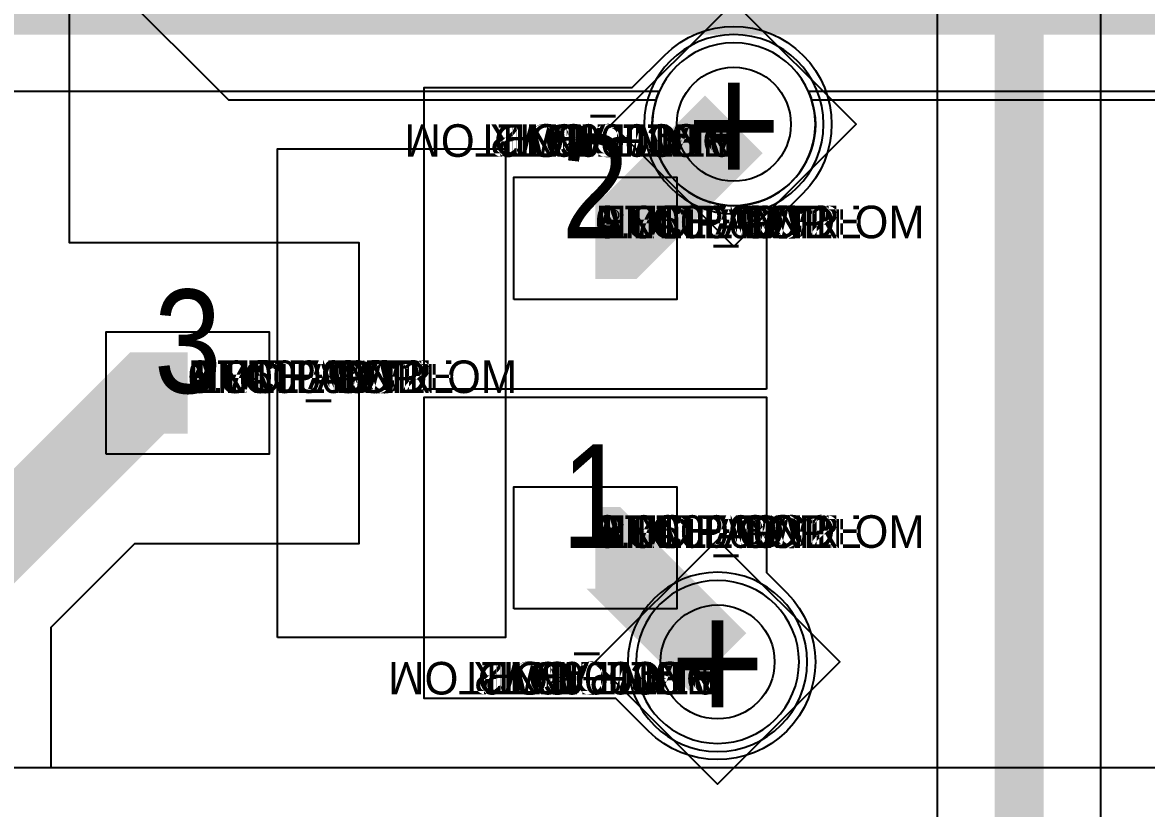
# Model space of a CAD drawing. Extents: x 0 to 323, y 0 to 320.
# Drawn here: x 106.8 to 113.69, y 200.51 to 205.33 of the extents above; entities that cross this region are included whole.
import ezdxf
from ezdxf.enums import TextEntityAlignment as Align

# ---------------------------------------------------------------- set-up
doc = ezdxf.new("R2010")
doc.units = 0
doc.header["$MEASUREMENT"] = 0
doc.layers.get('0').update_dxf_attribs({"linetype": 'CONTINUOUS'})
for name, color, linetype in [('CDN_FIGURES', 7, 'CONTINUOUS'), ('ETCH_BOTTOM', 7, 'CONTINUOUS'), ('ETCH_GND', 3, 'CONTINUOUS'), ('ETCH_INT1', 4, 'CONTINUOUS'), ('ETCH_INT2', 5, 'CONTINUOUS'), ('ETCH_PWR', 6, 'CONTINUOUS'), ('ETCH_TOP', 2, 'CONTINUOUS'), ('MANUFACTURING_NCLEGEND-1-6', 8, 'CONTINUOUS'), ('PACKAGE_GEOMETRY_ASSEMBLY_TOP', 11, 'CONTINUOUS'), ('PACKAGE_GEOMETRY_PIN_NUMBER', 9, 'CONTINUOUS')]:
    doc.layers.add(name, color=color, linetype=linetype)

# ---------------------------------------------------------------- blocks, each defined once
blk = doc.blocks.new('PAD_INFO')
for tag in ['SHAPE_TYPE', 'PAD_HEIGHT', 'PAD_LAYER', 'PAD_TYPE', 'PAD_WIDTH']:
    blk.add_attdef(tag, (0, 0), '', height=0.2)
at = {"flags": 2}
blk.add_attdef('CDN_TYPE', (0, 0), '', height=0.2, dxfattribs=at)
blk = doc.blocks.new('DRILL_INFO')
at = {"flags": 2}
blk.add_attdef('CDN_TYPE', (0, 0), '', height=0.2, dxfattribs=at)
for tag in ['FSHAPE', 'FCHAR', 'DRILL_HEIGHT', 'DIAMETER', 'PLATED', 'DRILL_WIDTH']:
    blk.add_attdef(tag, (0, 0), '', height=0.2)
blk = doc.blocks.new('VIA0700X0300')
at = {"layer": 'ETCH_BOTTOM'}
blk.add_circle((0, 0), 0.35, dxfattribs=at)
at = {"layer": 'ETCH_GND'}
blk.add_circle((0, 0), 0.35, dxfattribs=at)
at = {"layer": 'ETCH_INT1'}
blk.add_circle((0, 0), 0.35, dxfattribs=at)
at = {"layer": 'ETCH_INT2'}
blk.add_circle((0, 0), 0.35, dxfattribs=at)
at = {"layer": 'ETCH_PWR'}
blk.add_circle((0, 0), 0.35, dxfattribs=at)
at = {"layer": 'ETCH_TOP'}
blk.add_circle((0, 0), 0.35, dxfattribs=at)
ref = blk.add_blockref('PAD_INFO', (0, 0))
ref.add_attrib('PAD_LAYER', 'ETCH_TOP', (0, 0), dxfattribs={"height": 0.2})
ref.add_attrib('SHAPE_TYPE', 'NULL', (0, 0), dxfattribs={"height": 0.2})
ref.add_attrib('PAD_TYPE', 'ANTIPAD', (0, 0), dxfattribs={"height": 0.2})
ref.add_attrib('PAD_WIDTH', '0.000000', (0, 0), dxfattribs={"height": 0.2})
ref.add_attrib('PAD_HEIGHT', '0.000000', (0, 0), dxfattribs={"height": 0.2})
ref = blk.add_blockref('PAD_INFO', (0, 0))
ref.add_attrib('PAD_LAYER', 'ETCH_GND', (0, 0), dxfattribs={"height": 0.2})
ref.add_attrib('SHAPE_TYPE', 'NULL', (0, 0), dxfattribs={"height": 0.2})
ref.add_attrib('PAD_TYPE', 'ANTIPAD', (0, 0), dxfattribs={"height": 0.2})
ref.add_attrib('PAD_WIDTH', '0.000000', (0, 0), dxfattribs={"height": 0.2})
ref.add_attrib('PAD_HEIGHT', '0.000000', (0, 0), dxfattribs={"height": 0.2})
ref = blk.add_blockref('PAD_INFO', (0, 0))
ref.add_attrib('PAD_LAYER', 'ETCH_INT1', (0, 0), dxfattribs={"height": 0.2})
ref.add_attrib('SHAPE_TYPE', 'NULL', (0, 0), dxfattribs={"height": 0.2})
ref.add_attrib('PAD_TYPE', 'ANTIPAD', (0, 0), dxfattribs={"height": 0.2})
ref.add_attrib('PAD_WIDTH', '0.000000', (0, 0), dxfattribs={"height": 0.2})
ref.add_attrib('PAD_HEIGHT', '0.000000', (0, 0), dxfattribs={"height": 0.2})
ref = blk.add_blockref('PAD_INFO', (0, 0))
ref.add_attrib('PAD_LAYER', 'ETCH_INT2', (0, 0), dxfattribs={"height": 0.2})
ref.add_attrib('SHAPE_TYPE', 'NULL', (0, 0), dxfattribs={"height": 0.2})
ref.add_attrib('PAD_TYPE', 'ANTIPAD', (0, 0), dxfattribs={"height": 0.2})
ref.add_attrib('PAD_WIDTH', '0.000000', (0, 0), dxfattribs={"height": 0.2})
ref.add_attrib('PAD_HEIGHT', '0.000000', (0, 0), dxfattribs={"height": 0.2})
ref = blk.add_blockref('PAD_INFO', (0, 0))
ref.add_attrib('PAD_LAYER', 'ETCH_PWR', (0, 0), dxfattribs={"height": 0.2})
ref.add_attrib('SHAPE_TYPE', 'NULL', (0, 0), dxfattribs={"height": 0.2})
ref.add_attrib('PAD_TYPE', 'ANTIPAD', (0, 0), dxfattribs={"height": 0.2})
ref.add_attrib('PAD_WIDTH', '0.000000', (0, 0), dxfattribs={"height": 0.2})
ref.add_attrib('PAD_HEIGHT', '0.000000', (0, 0), dxfattribs={"height": 0.2})
ref = blk.add_blockref('PAD_INFO', (0, 0))
ref.add_attrib('PAD_LAYER', 'ETCH_BOTTOM', (0, 0), dxfattribs={"height": 0.2})
ref.add_attrib('SHAPE_TYPE', 'NULL', (0, 0), dxfattribs={"height": 0.2})
ref.add_attrib('PAD_TYPE', 'ANTIPAD', (0, 0), dxfattribs={"height": 0.2})
ref.add_attrib('PAD_WIDTH', '0.000000', (0, 0), dxfattribs={"height": 0.2})
ref.add_attrib('PAD_HEIGHT', '0.000000', (0, 0), dxfattribs={"height": 0.2})
ref = blk.add_blockref('PAD_INFO', (0, 0))
ref.add_attrib('PAD_LAYER', 'ETCH_TOP', (0, 0), dxfattribs={"height": 0.2})
ref.add_attrib('SHAPE_TYPE', 'NULL', (0, 0), dxfattribs={"height": 0.2})
ref.add_attrib('PAD_TYPE', 'THERMAL', (0, 0), dxfattribs={"height": 0.2})
ref.add_attrib('PAD_WIDTH', '0.000000', (0, 0), dxfattribs={"height": 0.2})
ref.add_attrib('PAD_HEIGHT', '0.000000', (0, 0), dxfattribs={"height": 0.2})
ref = blk.add_blockref('PAD_INFO', (0, 0))
ref.add_attrib('PAD_LAYER', 'ETCH_GND', (0, 0), dxfattribs={"height": 0.2})
ref.add_attrib('SHAPE_TYPE', 'NULL', (0, 0), dxfattribs={"height": 0.2})
ref.add_attrib('PAD_TYPE', 'THERMAL', (0, 0), dxfattribs={"height": 0.2})
ref.add_attrib('PAD_WIDTH', '0.000000', (0, 0), dxfattribs={"height": 0.2})
ref.add_attrib('PAD_HEIGHT', '0.000000', (0, 0), dxfattribs={"height": 0.2})
ref = blk.add_blockref('PAD_INFO', (0, 0))
ref.add_attrib('PAD_LAYER', 'ETCH_INT1', (0, 0), dxfattribs={"height": 0.2})
ref.add_attrib('SHAPE_TYPE', 'NULL', (0, 0), dxfattribs={"height": 0.2})
ref.add_attrib('PAD_TYPE', 'THERMAL', (0, 0), dxfattribs={"height": 0.2})
ref.add_attrib('PAD_WIDTH', '0.000000', (0, 0), dxfattribs={"height": 0.2})
ref.add_attrib('PAD_HEIGHT', '0.000000', (0, 0), dxfattribs={"height": 0.2})
ref = blk.add_blockref('PAD_INFO', (0, 0))
ref.add_attrib('PAD_LAYER', 'ETCH_INT2', (0, 0), dxfattribs={"height": 0.2})
ref.add_attrib('SHAPE_TYPE', 'NULL', (0, 0), dxfattribs={"height": 0.2})
ref.add_attrib('PAD_TYPE', 'THERMAL', (0, 0), dxfattribs={"height": 0.2})
ref.add_attrib('PAD_WIDTH', '0.000000', (0, 0), dxfattribs={"height": 0.2})
ref.add_attrib('PAD_HEIGHT', '0.000000', (0, 0), dxfattribs={"height": 0.2})
ref = blk.add_blockref('PAD_INFO', (0, 0))
ref.add_attrib('PAD_LAYER', 'ETCH_PWR', (0, 0), dxfattribs={"height": 0.2})
ref.add_attrib('SHAPE_TYPE', 'NULL', (0, 0), dxfattribs={"height": 0.2})
ref.add_attrib('PAD_TYPE', 'THERMAL', (0, 0), dxfattribs={"height": 0.2})
ref.add_attrib('PAD_WIDTH', '0.000000', (0, 0), dxfattribs={"height": 0.2})
ref.add_attrib('PAD_HEIGHT', '0.000000', (0, 0), dxfattribs={"height": 0.2})
ref = blk.add_blockref('PAD_INFO', (0, 0))
ref.add_attrib('PAD_LAYER', 'ETCH_BOTTOM', (0, 0), dxfattribs={"height": 0.2})
ref.add_attrib('SHAPE_TYPE', 'NULL', (0, 0), dxfattribs={"height": 0.2})
ref.add_attrib('PAD_TYPE', 'THERMAL', (0, 0), dxfattribs={"height": 0.2})
ref.add_attrib('PAD_WIDTH', '0.000000', (0, 0), dxfattribs={"height": 0.2})
ref.add_attrib('PAD_HEIGHT', '0.000000', (0, 0), dxfattribs={"height": 0.2})
ref = blk.add_blockref('PAD_INFO', (0, 0))
ref.add_attrib('PAD_LAYER', 'ETCH_TOP', (0, 0), dxfattribs={"height": 0.2})
ref.add_attrib('SHAPE_TYPE', 'CIRCLE', (0, 0), dxfattribs={"height": 0.2})
ref.add_attrib('PAD_TYPE', 'REGULAR', (0, 0), dxfattribs={"height": 0.2})
ref.add_attrib('PAD_WIDTH', '0.700000', (0, 0), dxfattribs={"height": 0.2})
ref.add_attrib('PAD_HEIGHT', '0.700000', (0, 0), dxfattribs={"height": 0.2})
ref = blk.add_blockref('PAD_INFO', (0, 0))
ref.add_attrib('PAD_LAYER', 'ETCH_GND', (0, 0), dxfattribs={"height": 0.2})
ref.add_attrib('SHAPE_TYPE', 'CIRCLE', (0, 0), dxfattribs={"height": 0.2})
ref.add_attrib('PAD_TYPE', 'REGULAR', (0, 0), dxfattribs={"height": 0.2})
ref.add_attrib('PAD_WIDTH', '0.700000', (0, 0), dxfattribs={"height": 0.2})
ref.add_attrib('PAD_HEIGHT', '0.700000', (0, 0), dxfattribs={"height": 0.2})
ref = blk.add_blockref('PAD_INFO', (0, 0))
ref.add_attrib('PAD_LAYER', 'ETCH_INT1', (0, 0), dxfattribs={"height": 0.2})
ref.add_attrib('SHAPE_TYPE', 'CIRCLE', (0, 0), dxfattribs={"height": 0.2})
ref.add_attrib('PAD_TYPE', 'REGULAR', (0, 0), dxfattribs={"height": 0.2})
ref.add_attrib('PAD_WIDTH', '0.700000', (0, 0), dxfattribs={"height": 0.2})
ref.add_attrib('PAD_HEIGHT', '0.700000', (0, 0), dxfattribs={"height": 0.2})
ref = blk.add_blockref('PAD_INFO', (0, 0))
ref.add_attrib('PAD_LAYER', 'ETCH_INT2', (0, 0), dxfattribs={"height": 0.2})
ref.add_attrib('SHAPE_TYPE', 'CIRCLE', (0, 0), dxfattribs={"height": 0.2})
ref.add_attrib('PAD_TYPE', 'REGULAR', (0, 0), dxfattribs={"height": 0.2})
ref.add_attrib('PAD_WIDTH', '0.700000', (0, 0), dxfattribs={"height": 0.2})
ref.add_attrib('PAD_HEIGHT', '0.700000', (0, 0), dxfattribs={"height": 0.2})
ref = blk.add_blockref('PAD_INFO', (0, 0))
ref.add_attrib('PAD_LAYER', 'ETCH_PWR', (0, 0), dxfattribs={"height": 0.2})
ref.add_attrib('SHAPE_TYPE', 'CIRCLE', (0, 0), dxfattribs={"height": 0.2})
ref.add_attrib('PAD_TYPE', 'REGULAR', (0, 0), dxfattribs={"height": 0.2})
ref.add_attrib('PAD_WIDTH', '0.700000', (0, 0), dxfattribs={"height": 0.2})
ref.add_attrib('PAD_HEIGHT', '0.700000', (0, 0), dxfattribs={"height": 0.2})
ref = blk.add_blockref('PAD_INFO', (0, 0))
ref.add_attrib('PAD_LAYER', 'ETCH_BOTTOM', (0, 0), dxfattribs={"height": 0.2})
ref.add_attrib('SHAPE_TYPE', 'CIRCLE', (0, 0), dxfattribs={"height": 0.2})
ref.add_attrib('PAD_TYPE', 'REGULAR', (0, 0), dxfattribs={"height": 0.2})
ref.add_attrib('PAD_WIDTH', '0.700000', (0, 0), dxfattribs={"height": 0.2})
ref.add_attrib('PAD_HEIGHT', '0.700000', (0, 0), dxfattribs={"height": 0.2})
ref = blk.add_blockref('DRILL_INFO', (0, 0))
ref.add_attrib('DIAMETER', '0.300000', (0, 0), dxfattribs={"height": 0.2})
ref.add_attrib('PLATED', 'PLATED', (0, 0), dxfattribs={"height": 0.2})
ref.add_attrib('FSHAPE', 'DIAMOND', (0, 0), dxfattribs={"height": 0.2})
ref.add_attrib('FCHAR', '+', (0, 0), dxfattribs={"height": 0.2})
ref.add_attrib('DRILL_WIDTH', '1.500000', (0, 0), dxfattribs={"height": 0.2})
ref.add_attrib('DRILL_HEIGHT', '1.500000', (0, 0), dxfattribs={"height": 0.2})
for tag in ['CDN_TYPE', 'PIN']:
    blk.add_attdef(tag, (0, 0), '', height=0.2)
at = {"flags": 2}
for tag in ['PSTKNAME', 'BBV']:
    blk.add_attdef(tag, (0, 0), '', height=0.2, dxfattribs=at)
blk = doc.blocks.new('FIGURE_DIAMOND')
at = {"layer": 'CDN_FIGURES'}
blk.add_lwpolyline([(-0.5, 0), (0, 0.5), (0.5, 0), (0, -0.5)], close=True, dxfattribs=at)
blk = doc.blocks.new('RC1000X0750TS')
at = {"layer": 'ETCH_TOP'}
blk.add_lwpolyline([(-0.5, -0.375), (-0.5, 0.375), (0.5, 0.375), (0.5, -0.375)], close=True, dxfattribs=at)
ref = blk.add_blockref('PAD_INFO', (0, 0))
ref.add_attrib('PAD_LAYER', 'ETCH_TOP', (0, 0), dxfattribs={"height": 0.2})
ref.add_attrib('SHAPE_TYPE', 'NULL', (0, 0), dxfattribs={"height": 0.2})
ref.add_attrib('PAD_TYPE', 'ANTIPAD', (0, 0), dxfattribs={"height": 0.2})
ref.add_attrib('PAD_WIDTH', '0.000000', (0, 0), dxfattribs={"height": 0.2})
ref.add_attrib('PAD_HEIGHT', '0.000000', (0, 0), dxfattribs={"height": 0.2})
ref = blk.add_blockref('PAD_INFO', (0, 0))
ref.add_attrib('PAD_LAYER', 'ETCH_GND', (0, 0), dxfattribs={"height": 0.2})
ref.add_attrib('SHAPE_TYPE', 'NULL', (0, 0), dxfattribs={"height": 0.2})
ref.add_attrib('PAD_TYPE', 'ANTIPAD', (0, 0), dxfattribs={"height": 0.2})
ref.add_attrib('PAD_WIDTH', '0.000000', (0, 0), dxfattribs={"height": 0.2})
ref.add_attrib('PAD_HEIGHT', '0.000000', (0, 0), dxfattribs={"height": 0.2})
ref = blk.add_blockref('PAD_INFO', (0, 0))
ref.add_attrib('PAD_LAYER', 'ETCH_INT1', (0, 0), dxfattribs={"height": 0.2})
ref.add_attrib('SHAPE_TYPE', 'NULL', (0, 0), dxfattribs={"height": 0.2})
ref.add_attrib('PAD_TYPE', 'ANTIPAD', (0, 0), dxfattribs={"height": 0.2})
ref.add_attrib('PAD_WIDTH', '0.000000', (0, 0), dxfattribs={"height": 0.2})
ref.add_attrib('PAD_HEIGHT', '0.000000', (0, 0), dxfattribs={"height": 0.2})
ref = blk.add_blockref('PAD_INFO', (0, 0))
ref.add_attrib('PAD_LAYER', 'ETCH_INT2', (0, 0), dxfattribs={"height": 0.2})
ref.add_attrib('SHAPE_TYPE', 'NULL', (0, 0), dxfattribs={"height": 0.2})
ref.add_attrib('PAD_TYPE', 'ANTIPAD', (0, 0), dxfattribs={"height": 0.2})
ref.add_attrib('PAD_WIDTH', '0.000000', (0, 0), dxfattribs={"height": 0.2})
ref.add_attrib('PAD_HEIGHT', '0.000000', (0, 0), dxfattribs={"height": 0.2})
ref = blk.add_blockref('PAD_INFO', (0, 0))
ref.add_attrib('PAD_LAYER', 'ETCH_PWR', (0, 0), dxfattribs={"height": 0.2})
ref.add_attrib('SHAPE_TYPE', 'NULL', (0, 0), dxfattribs={"height": 0.2})
ref.add_attrib('PAD_TYPE', 'ANTIPAD', (0, 0), dxfattribs={"height": 0.2})
ref.add_attrib('PAD_WIDTH', '0.000000', (0, 0), dxfattribs={"height": 0.2})
ref.add_attrib('PAD_HEIGHT', '0.000000', (0, 0), dxfattribs={"height": 0.2})
ref = blk.add_blockref('PAD_INFO', (0, 0))
ref.add_attrib('PAD_LAYER', 'ETCH_BOTTOM', (0, 0), dxfattribs={"height": 0.2})
ref.add_attrib('SHAPE_TYPE', 'NULL', (0, 0), dxfattribs={"height": 0.2})
ref.add_attrib('PAD_TYPE', 'ANTIPAD', (0, 0), dxfattribs={"height": 0.2})
ref.add_attrib('PAD_WIDTH', '0.000000', (0, 0), dxfattribs={"height": 0.2})
ref.add_attrib('PAD_HEIGHT', '0.000000', (0, 0), dxfattribs={"height": 0.2})
ref = blk.add_blockref('PAD_INFO', (0, 0))
ref.add_attrib('PAD_LAYER', 'ETCH_TOP', (0, 0), dxfattribs={"height": 0.2})
ref.add_attrib('SHAPE_TYPE', 'NULL', (0, 0), dxfattribs={"height": 0.2})
ref.add_attrib('PAD_TYPE', 'THERMAL', (0, 0), dxfattribs={"height": 0.2})
ref.add_attrib('PAD_WIDTH', '0.000000', (0, 0), dxfattribs={"height": 0.2})
ref.add_attrib('PAD_HEIGHT', '0.000000', (0, 0), dxfattribs={"height": 0.2})
ref = blk.add_blockref('PAD_INFO', (0, 0))
ref.add_attrib('PAD_LAYER', 'ETCH_GND', (0, 0), dxfattribs={"height": 0.2})
ref.add_attrib('SHAPE_TYPE', 'NULL', (0, 0), dxfattribs={"height": 0.2})
ref.add_attrib('PAD_TYPE', 'THERMAL', (0, 0), dxfattribs={"height": 0.2})
ref.add_attrib('PAD_WIDTH', '0.000000', (0, 0), dxfattribs={"height": 0.2})
ref.add_attrib('PAD_HEIGHT', '0.000000', (0, 0), dxfattribs={"height": 0.2})
ref = blk.add_blockref('PAD_INFO', (0, 0))
ref.add_attrib('PAD_LAYER', 'ETCH_INT1', (0, 0), dxfattribs={"height": 0.2})
ref.add_attrib('SHAPE_TYPE', 'NULL', (0, 0), dxfattribs={"height": 0.2})
ref.add_attrib('PAD_TYPE', 'THERMAL', (0, 0), dxfattribs={"height": 0.2})
ref.add_attrib('PAD_WIDTH', '0.000000', (0, 0), dxfattribs={"height": 0.2})
ref.add_attrib('PAD_HEIGHT', '0.000000', (0, 0), dxfattribs={"height": 0.2})
ref = blk.add_blockref('PAD_INFO', (0, 0))
ref.add_attrib('PAD_LAYER', 'ETCH_INT2', (0, 0), dxfattribs={"height": 0.2})
ref.add_attrib('SHAPE_TYPE', 'NULL', (0, 0), dxfattribs={"height": 0.2})
ref.add_attrib('PAD_TYPE', 'THERMAL', (0, 0), dxfattribs={"height": 0.2})
ref.add_attrib('PAD_WIDTH', '0.000000', (0, 0), dxfattribs={"height": 0.2})
ref.add_attrib('PAD_HEIGHT', '0.000000', (0, 0), dxfattribs={"height": 0.2})
ref = blk.add_blockref('PAD_INFO', (0, 0))
ref.add_attrib('PAD_LAYER', 'ETCH_PWR', (0, 0), dxfattribs={"height": 0.2})
ref.add_attrib('SHAPE_TYPE', 'NULL', (0, 0), dxfattribs={"height": 0.2})
ref.add_attrib('PAD_TYPE', 'THERMAL', (0, 0), dxfattribs={"height": 0.2})
ref.add_attrib('PAD_WIDTH', '0.000000', (0, 0), dxfattribs={"height": 0.2})
ref.add_attrib('PAD_HEIGHT', '0.000000', (0, 0), dxfattribs={"height": 0.2})
ref = blk.add_blockref('PAD_INFO', (0, 0))
ref.add_attrib('PAD_LAYER', 'ETCH_BOTTOM', (0, 0), dxfattribs={"height": 0.2})
ref.add_attrib('SHAPE_TYPE', 'NULL', (0, 0), dxfattribs={"height": 0.2})
ref.add_attrib('PAD_TYPE', 'THERMAL', (0, 0), dxfattribs={"height": 0.2})
ref.add_attrib('PAD_WIDTH', '0.000000', (0, 0), dxfattribs={"height": 0.2})
ref.add_attrib('PAD_HEIGHT', '0.000000', (0, 0), dxfattribs={"height": 0.2})
ref = blk.add_blockref('PAD_INFO', (0, 0))
ref.add_attrib('PAD_LAYER', 'ETCH_TOP', (0, 0), dxfattribs={"height": 0.2})
ref.add_attrib('SHAPE_TYPE', 'RECTANGLE', (0, 0), dxfattribs={"height": 0.2})
ref.add_attrib('PAD_TYPE', 'REGULAR', (0, 0), dxfattribs={"height": 0.2})
ref.add_attrib('PAD_WIDTH', '1.000000', (0, 0), dxfattribs={"height": 0.2})
ref.add_attrib('PAD_HEIGHT', '0.750000', (0, 0), dxfattribs={"height": 0.2})
ref = blk.add_blockref('PAD_INFO', (0, 0))
ref.add_attrib('PAD_LAYER', 'ETCH_GND', (0, 0), dxfattribs={"height": 0.2})
ref.add_attrib('SHAPE_TYPE', 'NULL', (0, 0), dxfattribs={"height": 0.2})
ref.add_attrib('PAD_TYPE', 'REGULAR', (0, 0), dxfattribs={"height": 0.2})
ref.add_attrib('PAD_WIDTH', '0.000000', (0, 0), dxfattribs={"height": 0.2})
ref.add_attrib('PAD_HEIGHT', '0.000000', (0, 0), dxfattribs={"height": 0.2})
ref = blk.add_blockref('PAD_INFO', (0, 0))
ref.add_attrib('PAD_LAYER', 'ETCH_INT1', (0, 0), dxfattribs={"height": 0.2})
ref.add_attrib('SHAPE_TYPE', 'NULL', (0, 0), dxfattribs={"height": 0.2})
ref.add_attrib('PAD_TYPE', 'REGULAR', (0, 0), dxfattribs={"height": 0.2})
ref.add_attrib('PAD_WIDTH', '0.000000', (0, 0), dxfattribs={"height": 0.2})
ref.add_attrib('PAD_HEIGHT', '0.000000', (0, 0), dxfattribs={"height": 0.2})
ref = blk.add_blockref('PAD_INFO', (0, 0))
ref.add_attrib('PAD_LAYER', 'ETCH_INT2', (0, 0), dxfattribs={"height": 0.2})
ref.add_attrib('SHAPE_TYPE', 'NULL', (0, 0), dxfattribs={"height": 0.2})
ref.add_attrib('PAD_TYPE', 'REGULAR', (0, 0), dxfattribs={"height": 0.2})
ref.add_attrib('PAD_WIDTH', '0.000000', (0, 0), dxfattribs={"height": 0.2})
ref.add_attrib('PAD_HEIGHT', '0.000000', (0, 0), dxfattribs={"height": 0.2})
ref = blk.add_blockref('PAD_INFO', (0, 0))
ref.add_attrib('PAD_LAYER', 'ETCH_PWR', (0, 0), dxfattribs={"height": 0.2})
ref.add_attrib('SHAPE_TYPE', 'NULL', (0, 0), dxfattribs={"height": 0.2})
ref.add_attrib('PAD_TYPE', 'REGULAR', (0, 0), dxfattribs={"height": 0.2})
ref.add_attrib('PAD_WIDTH', '0.000000', (0, 0), dxfattribs={"height": 0.2})
ref.add_attrib('PAD_HEIGHT', '0.000000', (0, 0), dxfattribs={"height": 0.2})
ref = blk.add_blockref('PAD_INFO', (0, 0))
ref.add_attrib('PAD_LAYER', 'ETCH_BOTTOM', (0, 0), dxfattribs={"height": 0.2})
ref.add_attrib('SHAPE_TYPE', 'NULL', (0, 0), dxfattribs={"height": 0.2})
ref.add_attrib('PAD_TYPE', 'REGULAR', (0, 0), dxfattribs={"height": 0.2})
ref.add_attrib('PAD_WIDTH', '0.000000', (0, 0), dxfattribs={"height": 0.2})
ref.add_attrib('PAD_HEIGHT', '0.000000', (0, 0), dxfattribs={"height": 0.2})
ref = blk.add_blockref('DRILL_INFO', (0, 0))
ref.add_attrib('DIAMETER', '0.000000', (0, 0), dxfattribs={"height": 0.2})
ref.add_attrib('PLATED', 'PLATED', (0, 0), dxfattribs={"height": 0.2})
ref.add_attrib('FSHAPE', 'NULL', (0, 0), dxfattribs={"height": 0.2})
ref.add_attrib('DRILL_WIDTH', '0.000000', (0, 0), dxfattribs={"height": 0.2})
ref.add_attrib('DRILL_HEIGHT', '0.000000', (0, 0), dxfattribs={"height": 0.2})
for tag in ['CDN_TYPE', 'PIN']:
    blk.add_attdef(tag, (0, 0), '', height=0.2)
at = {"flags": 2}
for tag in ['PSTKNAME', 'BBV']:
    blk.add_attdef(tag, (0, 0), '', height=0.2, dxfattribs=at)
blk = doc.blocks.new('F341')
at = {"layer": 'PACKAGE_GEOMETRY_ASSEMBLY_TOP'}
blk.add_lwpolyline([(-1.95, -0.55), (-1.95, 2.45), (-0.55, 2.45), (-0.55, -0.55)], close=True, dxfattribs=at)
at = {"layer": 'ETCH_TOP'}
ref = blk.add_blockref('RC1000X0750TS', (0, 1.9), dxfattribs=at)
ref.add_attrib('CDN_TYPE', 'PIN', (0, 0), dxfattribs={"height": 0.2})
ref.add_attrib('PIN', '2', (0, 0), dxfattribs={"height": 0.2})
ref = blk.add_blockref('RC1000X0750TS', (-2.5, 0.95), dxfattribs=at)
ref.add_attrib('CDN_TYPE', 'PIN', (0, 0), dxfattribs={"height": 0.2})
ref.add_attrib('PIN', '3', (0, 0), dxfattribs={"height": 0.2})
ref = blk.add_blockref('RC1000X0750TS', (0, 0), dxfattribs=at)
ref.add_attrib('CDN_TYPE', 'PIN', (0, 0), dxfattribs={"height": 0.2})
ref.add_attrib('PIN', '1', (0, 0), dxfattribs={"height": 0.2})
at = {"flags": 2}
for tag in ['SYMBOL_TYPE', 'CDN_TYPE', 'REFDES']:
    blk.add_attdef(tag, (0, 0), '', height=0.2, dxfattribs=at)

msp = doc.modelspace()

# ---------------------------------------------------------------- linework, layer by layer
at = {"layer": 'ETCH_BOTTOM'}
for points, format in [([(112.4125, 199.4056), (112.4125, 209.3763, -1.558329), (113.4127, 209.3763), (113.4127, 194.5984)], "xyb"), ([(112.9126, 209.6055, 0.3, 0.3, 0), (112.9126, 194.8055, 0.3, 0.3, 0), (110.7626, 192.6555, 0.3, 0.3, 0), (110.7626, 190.4555, 0.3, 0.3, 0)], "xyseb")]:
    msp.add_lwpolyline(points, format=format, dxfattribs=at)
for points in [[(111.7127, 204.7055, 1), (110.6125, 204.7055, 1)], [(111.6127, 201.4055, 1), (110.5125, 201.4055, 1)]]:
    msp.add_lwpolyline(points, format="xyb", close=True, dxfattribs=at)
at = {"layer": 'ETCH_GND'}
for points in [[(111.6627, 204.7055, 1), (110.6625, 204.7055, 1)], [(111.5627, 201.4055, 1), (110.5625, 201.4055, 1)]]:
    msp.add_lwpolyline(points, format="xyb", close=True, dxfattribs=at)
at = {"layer": 'ETCH_INT1'}
for points, format in [([(161.6626, 263.1055, 0.3, 0.3, 0), (166.8326, 257.9355, 0.3, 0.3, 0), (166.8326, 245.9548, 0.3, 0.3, 0), (166.8626, 245.9248, 0.3, 0.3, 0), (166.8626, 245.3862, 0.3, 0.3, 0), (166.8326, 245.3562, 0.3, 0.3, 0), (166.8326, 226.1755, 0.3, 0.3, 0), (147.6426, 206.9855, 0.3, 0.3, 0), (128.8119, 206.9855, 0.3, 0.3, 0), (128.7819, 206.9555, 0.3, 0.3, 0), (128.2433, 206.9555, 0.3, 0.3, 0), (128.2133, 206.9855, 0.3, 0.3, 0), (127.1926, 206.9855, 0.3, 0.3, 0), (125.6126, 205.4055, 0.3, 0.3, 0), (91.6126, 205.4055, 0.3, 0.3, 0), (91.0926, 204.8855, 0.3, 0.3, 0), (25.2926, 204.8855, 0.3, 0.3, 0), (16.0126, 195.6055, 0.3, 0.3, 0)], "xyseb"), ([(128.0062, 206.4854), (127.3997, 206.4854), (127.2949, 206.3805, -2.365232), (126.7876, 205.8732), (125.8197, 204.9054), (111.621, 204.9054, -1.52703), (110.7042, 204.9054), (91.8197, 204.9054), (91.7734, 204.859, -1.781363), (91.0629, 204.3854), (75.5292, 204.3854, -1.457307)], "xyb")]:
    msp.add_lwpolyline(points, format=format, dxfattribs=at)
at = {"layer": 'ETCH_INT2'}
msp.add_lwpolyline([(111.5627, 201.4055, 1), (110.5625, 201.4055, 1)], format="xyb", close=True, dxfattribs=at)
at = {"layer": 'ETCH_PWR'}
for points in [[(85.2626, 207.4555), (87.6126, 207.4555), (88.6126, 206.4555), (88.6126, 205.3555), (89.0626, 204.9055), (91.5526, 204.9055, 100.009999), (91.5726, 204.9055), (101.5626, 204.9055), (101.5626, 204.9555), (103.8126, 207.2055), (106.7626, 207.2055), (107.3626, 206.6055), (107.3626, 205.5555), (108.0626, 204.8555), (110.6855, 204.8555, 1.362659), (111.6397, 204.8555), (120.0126, 204.8555), (120.0126, 204.9555), (122.2626, 207.2055), (124.2626, 207.2055), (125.4126, 206.0555), (125.4126, 205.4555), (125.9126, 204.9555), (139.0626, 204.9555)], [(128.6054, 200.7555), (92.0397, 200.7555, 1.362659), (91.0855, 200.7555), (69.4127, 200.7555, 1.9997)]]:
    msp.add_lwpolyline(points, format="xyb", dxfattribs=at)
msp.add_lwpolyline([(111.5627, 201.4055, 1), (110.5625, 201.4055, 1)], format="xyb", close=True, dxfattribs=at)
at = {"layer": 'ETCH_TOP'}
for points, format in [([(99.0125, 199.4056), (99.0125, 206.4056), (101.6127, 206.4056), (101.6127, 206.3141), (104.3649, 206.3141, -0.78348), (105.5303, 206.3141), (107.0852, 206.3141), (107.0852, 203.9806), (108.8627, 203.9806), (108.8627, 202.1304), (107.4862, 202.1304), (106.9727, 201.6169), (106.9727, 200.7554), (106.6127, 200.7554), (106.6127, 200.3054)], "xyb"), ([(110.3126, 204.0055, 0.5, 0.5, 0), (110.4626, 204.0055, 0.5, 0.5, 0), (111.1626, 204.7055, 0.5, 0.5, 0)], "xyseb"), ([(107.8126, 203.0555, 0.5, 0.5, 0), (107.5626, 203.0555, 0.5, 0.5, 0), (106.3726, 201.8655, 0.5, 0.5, 0), (106.3726, 201.3555, 0.5, 0.5, 0), (105.3126, 201.3555, 0.5, 0.5, 0)], "xyseb"), ([(110.3126, 202.1055, 0.5, 0.5, 0), (110.3626, 202.1055, 0.5, 0.5, 0), (111.0626, 201.4055, 0.5, 0.5, 0)], "xyseb")]:
    msp.add_lwpolyline(points, format=format, dxfattribs=at)
for points in [[(111.3627, 203.0804), (109.2625, 203.0804), (109.2625, 204.9306), (110.539, 204.9306), (110.7383, 205.1298, -1), (111.5869, 204.2812), (111.3627, 204.0569)], [(111.4869, 201.8298, -1), (110.6383, 200.9812), (110.439, 201.1804), (109.2625, 201.1804), (109.2625, 203.0306), (111.3627, 203.0306), (111.3627, 201.9541)]]:
    msp.add_lwpolyline(points, format="xyb", close=True, dxfattribs=at)

# ---------------------------------------------------------------- block references
msp.add_blockref('F341', (110.3126, 202.1055))
at = {"layer": 'ETCH_TOP', "rotation": 180}
for p in [(111.1626, 204.7055), (111.0626, 201.4055)]:
    msp.add_blockref('VIA0700X0300', p, dxfattribs=at)
at = {"layer": 'MANUFACTURING_NCLEGEND-1-6', "xscale": 1.5, "yscale": 1.5}
for p in [(111.1626, 204.7055), (111.0626, 201.4055)]:
    msp.add_blockref('FIGURE_DIAMOND', p, dxfattribs=at)

# ---------------------------------------------------------------- texts
at = {"layer": 'MANUFACTURING_NCLEGEND-1-6'}
for p in [(111.1626, 204.7055), (111.0626, 201.4055)]:
    msp.add_text('+', height=0.75, dxfattribs=at).set_placement(p, align=Align.MIDDLE_CENTER)
at = {"layer": 'PACKAGE_GEOMETRY_PIN_NUMBER', "width": 0.87874}
for s, p in [('2', (110.3126, 204.0055)), ('3', (107.8126, 203.0555)), ('1', (110.3126, 202.1055))]:
    msp.add_text(s, height=0.635, dxfattribs=at).set_placement(p, align=Align.CENTER)

doc.saveas('drawing.dxf')
